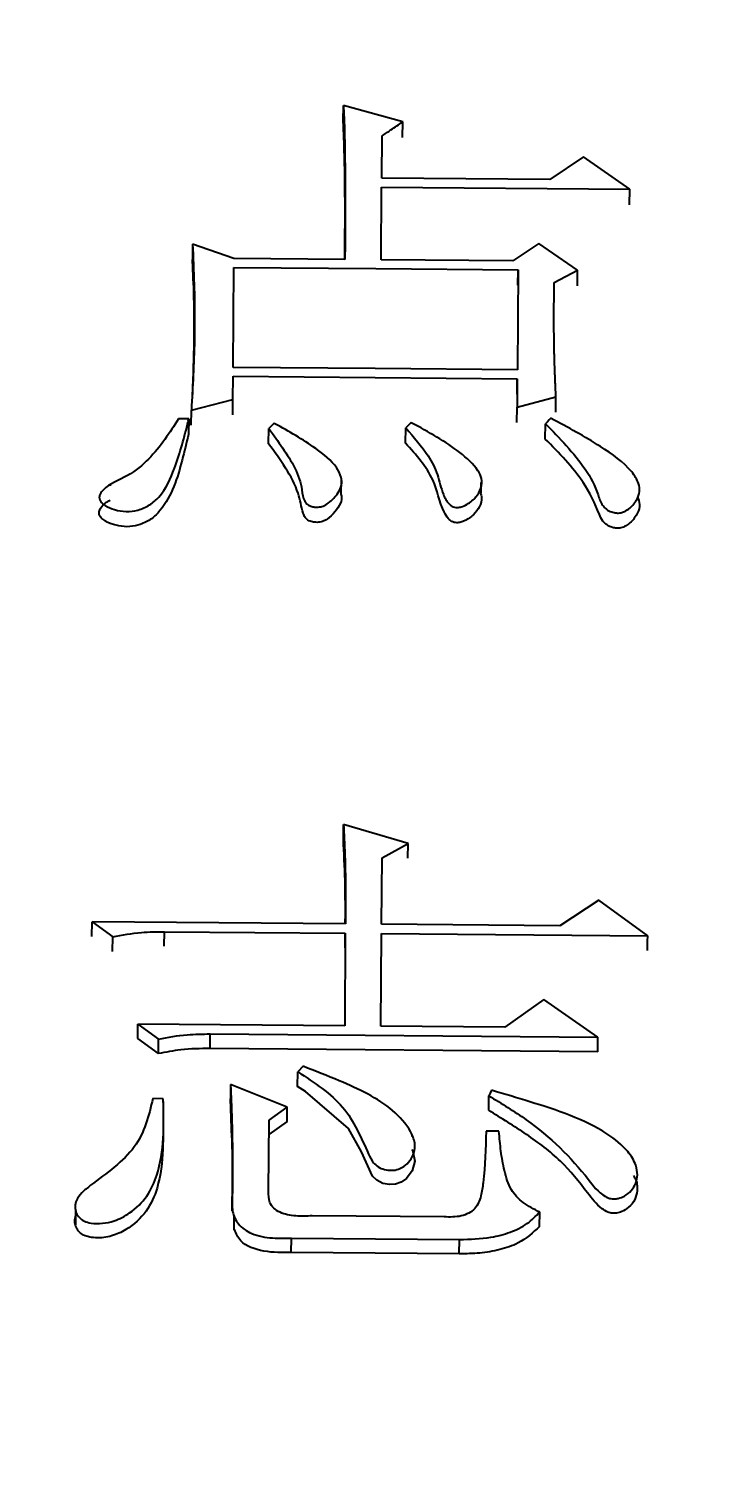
# Model space of a CAD drawing. Header units: millimetres. Extents: x 1726 to 4771, y 590 to 2743.
# Drawn here: x 2465.81 to 2468.71, y 2309.4 to 2315.47 of the extents above; entities that cross this region are included whole.
import ezdxf

# ---------------------------------------------------------------- set-up
doc = ezdxf.new("R2010")
doc.units = ezdxf.units.MM
doc.layers.add('AM_5', color=3, linetype='Continuous', lineweight=25)
doc.styles.add('SLDTEXTSTYLE1', font='txt.shx', dxfattribs={"width": 0.7, "bigfont": 'gbcbig.shx'})
doc.dimstyles.new('SLDDIMSTYLE12$0', dxfattribs={"dimtxt": 12, "dimasz": 10, "dimexe": 0, "dimexo": 0.0625, "dimgap": 0.875, "dimtad": 1, "dimdec": 1, "dimlfac": 1.8, "dimrnd": 1e-09, "dimzin": 12, "dimdsep": 46, "dimtxsty": 'SLDTEXTSTYLE1', "dimcen": 0.09, "dimdle": 8.16, "dimclrd": 3, "dimclre": 3, "dimadec": 0, "dimazin": 3, "dimtfac": 1, "dimtdec": 1, "dimtofl": 0, "dimtmove": 0, "dimatfit": 3, "dimfxl": 0, "dimfrac": 2, "dimtolj": 1, "dimlwd": 5, "dimlwe": 5, "dimarcsym": 0})

# ---------------------------------------------------------------- blocks, each defined once
blk = doc.blocks.new('*D50')
at = {"layer": 'AM_5', "color": 3, "lineweight": 5, "transparency": 16777216}
blk.add_line((2709.5179, 2483.6796), (2315.1182, 2483.6796), dxfattribs=at)
at = {"layer": 'AM_5', "color": 3, "linetype": 'Continuous', "lineweight": 5, "transparency": 16777216}
for p, q in [((2315.1182, 2473.6796), (2315.1182, 2159.8939)), ((2721.1936, 2149.8939), (2315.1182, 2149.8939))]:
    blk.add_line(p, q, dxfattribs=at)
at = {"layer": 'AM_5', "color": 3, "transparency": 16777216}
for points in [[(2313.4515, 2473.6796), (2316.7848, 2473.6796), (2315.1182, 2483.6796)], [(2313.4515, 2159.8939), (2316.7848, 2159.8939), (2315.1182, 2149.8939)]]:
    blk.add_solid(points, dxfattribs=at)
at = {"layer": 'Defpoints', "color": 0, "transparency": 16777216}
for p in [(2709.5804, 2483.6796), (2315.1182, 2149.8939), (2721.2561, 2149.8939)]:
    blk.add_point(p, dxfattribs=at)
at = {"layer": 'AM_5', "color": 0, "transparency": 16777216, "insert": (2300.5289, 2316.7867), "char_height": 12, "attachment_point": 5, "rotation": 90, "style": 'SLDTEXTSTYLE1'}
blk.add_mtext('\\A1;{\\H2.28571x;335}', dxfattribs=at)

msp = doc.modelspace()

# ---------------------------------------------------------------- linework, layer by layer
at = {"color": 7, "linetype": 'Continuous', "lineweight": 25}
for p, q in [((2467.1273, 2315.0844), (2467.1279, 2315.1502)), ((2467.3762, 2315.0818), (2467.1279, 2315.1502)), ((2467.3756, 2315.0163), (2467.3762, 2315.0818)), ((2467.288, 2314.8461), (2467.2893, 2315.0235)), ((2468.1324, 2314.9353), (2467.9911, 2314.8403)), ((2468.3262, 2314.8005), (2468.1324, 2314.9353)), ((2467.9911, 2314.8403), (2467.288, 2314.8461)), ((2467.2856, 2314.5049), (2467.2878, 2314.8091)), ((2467.2878, 2314.8091), (2468.3262, 2314.8005)), ((2468.3255, 2314.7353), (2468.3262, 2314.8005)), ((2466.4964, 2314.5709), (2466.4958, 2314.5058)), ((2466.6691, 2314.51), (2466.4964, 2314.5709)), ((2467.946, 2314.5737), (2467.8373, 2314.5003)), ((2468.1074, 2314.4608), (2467.946, 2314.5737)), ((2466.4998, 2314.3988), (2466.4958, 2314.5058)), ((2466.6658, 2314.0548), (2466.6688, 2314.4728)), ((2467.1342, 2314.5061), (2466.6691, 2314.51)), ((2467.8373, 2314.5003), (2467.2856, 2314.5049)), ((2467.8587, 2314.4629), (2467.8557, 2314.0449)), ((2467.858, 2314.3981), (2467.8587, 2314.4629)), ((2468.0097, 2314.4095), (2468.1074, 2314.4608)), ((2468.1068, 2314.3961), (2468.1074, 2314.4608)), ((2466.6649, 2313.9199), (2466.6656, 2314.0173)), ((2467.8554, 2314.0074), (2467.8546, 2313.8875)), ((2467.8548, 2313.9432), (2467.8554, 2314.0074)), ((2466.4915, 2313.8763), (2466.6649, 2313.9199)), ((2466.6642, 2313.8558), (2466.6649, 2313.9199)), ((2467.8546, 2313.8875), (2468.0172, 2313.9311)), ((2468.0165, 2313.867), (2468.0172, 2313.9311)), ((2466.4908, 2313.8122), (2466.4915, 2313.8763)), ((2467.8539, 2313.8234), (2467.8546, 2313.8875)), ((2466.4804, 2313.8388), (2466.4372, 2313.8392)), ((2466.4804, 2313.8388), (2466.4798, 2313.7748)), ((2466.8148, 2313.7344), (2466.8155, 2313.7985)), ((2467.3882, 2313.7371), (2467.3888, 2313.8013)), ((2467.9725, 2313.7548), (2467.9732, 2313.819)), ((2466.1513, 2313.5637), (2466.1512, 2313.5593)), ((2467.1188, 2313.523), (2467.1195, 2313.587)), ((2467.7038, 2313.5294), (2467.7043, 2313.5729)), ((2467.7044, 2313.5915), (2467.7045, 2313.5935)), ((2468.3597, 2313.5742), (2468.3597, 2313.5771)), ((2467.1276, 2312.0801), (2467.1282, 2312.142)), ((2467.3981, 2312.0629), (2467.1282, 2312.142)), ((2467.2895, 2312.0022), (2467.3981, 2312.0629)), ((2467.3974, 2312.0011), (2467.3981, 2312.0629)), ((2467.2875, 2311.7245), (2467.2895, 2312.0022)), ((2468.1969, 2311.8251), (2468.0338, 2311.7183)), ((2468.4013, 2311.6766), (2468.1969, 2311.8251)), ((2466.0753, 2311.6732), (2466.076, 2311.7346)), ((2466.076, 2311.7346), (2466.1621, 2311.672)), ((2467.136, 2311.7258), (2466.076, 2311.7346)), ((2466.1614, 2311.6107), (2466.1621, 2311.672)), ((2466.3779, 2311.6321), (2466.3785, 2311.6934)), ((2466.3785, 2311.6934), (2467.1357, 2311.6871)), ((2467.1357, 2311.6871), (2467.133, 2311.2997)), ((2467.1351, 2311.6258), (2467.1357, 2311.6871)), ((2467.2844, 2311.2984), (2467.2872, 2311.6859)), ((2467.2872, 2311.6859), (2468.4013, 2311.6766)), ((2468.0338, 2311.7183), (2467.2875, 2311.7245)), ((2467.9667, 2311.4092), (2467.8036, 2311.2941)), ((2468.1927, 2311.252), (2467.9667, 2311.4092)), ((2466.267, 2311.246), (2466.2676, 2311.3069)), ((2466.2676, 2311.3069), (2466.3537, 2311.244)), ((2467.133, 2311.2997), (2466.2676, 2311.3069)), ((2466.3531, 2311.1832), (2466.267, 2311.246)), ((2466.3531, 2311.1832), (2466.3537, 2311.244)), ((2466.5696, 2311.2047), (2466.5702, 2311.2655)), ((2466.5702, 2311.2655), (2468.1927, 2311.252)), ((2467.8036, 2311.2941), (2467.2844, 2311.2984)), ((2468.1921, 2311.1912), (2468.1927, 2311.252)), ((2468.1921, 2311.1912), (2466.5696, 2311.2047)), ((2466.9587, 2311.13), (2466.9368, 2311.1068)), ((2466.9362, 2311.0461), (2466.9368, 2311.1068)), ((2466.6552, 2311.0546), (2466.6546, 2310.9941)), ((2466.8925, 2310.9591), (2466.6552, 2311.0546)), ((2467.736, 2310.9461), (2467.7366, 2311.0066)), ((2466.3735, 2310.9946), (2466.3301, 2310.995)), ((2466.3734, 2310.9832), (2466.3729, 2310.9341)), ((2466.66, 2310.8304), (2466.6546, 2310.9941)), ((2466.8164, 2310.9051), (2466.8925, 2310.9591)), ((2466.8919, 2310.8987), (2466.8925, 2310.9591)), ((2466.8143, 2310.6079), (2466.8164, 2310.9051)), ((2466.8919, 2310.8987), (2466.8158, 2310.8447)), ((2467.4155, 2310.837), (2467.4156, 2310.8429)), ((2467.7788, 2310.858), (2467.7248, 2310.8585)), ((2468.344, 2310.7284), (2468.3441, 2310.7337)), ((2466.6621, 2310.5257), (2466.6627, 2310.5856)), ((2466.0064, 2310.5267), (2466.0058, 2310.4665)), ((2466.6621, 2310.5257), (2466.6621, 2310.5439)), ((2467.9489, 2310.4602), (2467.9495, 2310.52)), ((2466.669, 2310.5062), (2466.6684, 2310.446)), ((2467.5491, 2310.4998), (2466.9974, 2310.5044)), ((2466.9096, 2310.3512), (2466.9102, 2310.4109)), ((2466.9102, 2310.4109), (2467.6133, 2310.4051)), ((2467.6127, 2310.3454), (2467.6133, 2310.4051)), ((2467.6127, 2310.3454), (2466.9096, 2310.3512))]:
    msp.add_line(p, q, dxfattribs=at)
at = {"color": 7, "linetype": 'Continuous', "lineweight": 25, "flags": 128}
for points in [[(2466.6688, 2314.4728), (2467.2637, 2314.4678), (2467.8587, 2314.4629)], [(2467.8557, 2314.0449), (2467.2608, 2314.0498), (2466.6658, 2314.0548)], [(2466.6656, 2314.0173), (2467.2605, 2314.0124), (2467.8554, 2314.0074)], [(2466.8372, 2313.8208), (2466.8264, 2313.8097), (2466.8155, 2313.7985)], [(2467.4106, 2313.8236), (2467.3997, 2313.8124), (2467.3888, 2313.8012)], [(2467.9949, 2313.8413), (2467.9894, 2313.8356), (2467.9813, 2313.8273), (2467.9731, 2313.819)], [(2468.4007, 2311.6153), (2468.4009, 2311.6308), (2468.4011, 2311.6537), (2468.4013, 2311.6766)], [(2467.4135, 2310.7817), (2467.4188, 2310.773), (2467.4263, 2310.733), (2467.416, 2310.6932), (2467.3918, 2310.6608), (2467.3692, 2310.6446), (2467.3458, 2310.6365), (2467.3203, 2310.635), (2467.2932, 2310.6401), (2467.2672, 2310.6532), (2467.2499, 2310.6707), (2467.2039, 2310.7727), (2467.149, 2310.8703), (2466.9689, 2311.0252), (2466.9362, 2311.0461), (2466.9362, 2311.0461)], [(2467.7476, 2311.03), (2467.7421, 2311.0183), (2467.7366, 2311.0066)]]:
    msp.add_lwpolyline(points, dxfattribs=at)
at = {"color": 7, "linetype": 'Continuous', "lineweight": 25}
for points, knots in [([(2467.1279, 2315.1502), (2467.1282, 2315.1456), (2467.1286, 2315.1362), (2467.1292, 2315.1245), (2467.1298, 2315.1128), (2467.1302, 2315.1035), (2467.1308, 2315.0918), (2467.1312, 2315.0824), (2467.1315, 2315.073), (2467.1318, 2315.0637), (2467.1321, 2315.0543), (2467.1324, 2315.0379), (2467.1333, 2314.9887), (2467.1343, 2314.9231), (2467.135, 2314.8479), (2467.1349, 2314.8009), (2467.135, 2314.768), (2467.135, 2314.7515), (2467.135, 2314.7421), (2467.135, 2314.7327), (2467.135, 2314.7233), (2467.135, 2314.7115), (2467.1349, 2314.7021), (2467.1349, 2314.6903), (2467.1349, 2314.6809), (2467.1349, 2314.6715), (2467.1349, 2314.6621), (2467.1348, 2314.6527), (2467.1348, 2314.6409), (2467.1348, 2314.6315), (2467.1347, 2314.6197), (2467.1347, 2314.6102), (2467.1346, 2314.6008), (2467.1346, 2314.5914), (2467.1346, 2314.5819), (2467.1345, 2314.5725), (2467.1345, 2314.5654), (2467.1345, 2314.5595), (2467.1344, 2314.5536), (2467.1344, 2314.5489), (2467.1344, 2314.543), (2467.1343, 2314.5383), (2467.1343, 2314.5324), (2467.1343, 2314.5277), (2467.1343, 2314.523), (2467.1342, 2314.5162), (2467.1342, 2314.5106), (2467.1342, 2314.5061)], [0, 0, 0, 0, 0.021887, 0.043773, 0.054717, 0.076603, 0.087547, 0.109433, 0.120377, 0.13132, 0.153207, 0.16415, 0.207923, 0.383017, 0.470564, 0.558111, 0.601884, 0.623771, 0.634714, 0.645657, 0.667544, 0.678487, 0.700374, 0.711317, 0.733204, 0.744147, 0.755091, 0.776977, 0.787921, 0.809807, 0.820751, 0.842637, 0.853581, 0.864524, 0.886411, 0.897354, 0.908297, 0.919241, 0.924712, 0.935656, 0.941127, 0.952071, 0.957542, 0.968486, 0.973957, 0.979429, 1, 1, 1, 1]), ([(2467.1338, 2314.5061), (2467.134, 2314.5599), (2467.1344, 2314.6224), (2467.1343, 2314.7196), (2467.1347, 2314.8589), (2467.1304, 2314.989), (2467.1273, 2315.0844)], [0, 0, 0, 0, 0.2778779, 0.3230049, 0.503513, 1, 1, 1, 1]), ([(2467.2893, 2315.0235), (2467.3017, 2315.0318), (2467.3224, 2315.0457), (2467.3514, 2315.0652), (2467.3679, 2315.0763), (2467.3762, 2315.0818)], [0, 0, 0, 0, 0.428366, 0.714182, 1, 1, 1, 1]), ([(2466.4964, 2314.5709), (2466.4988, 2314.5145), (2466.5015, 2314.451), (2466.5037, 2314.3733), (2466.5051, 2314.2955), (2466.5056, 2314.1277), (2466.497, 2313.9735), (2466.4915, 2313.8763)], [0, 0, 0, 0, 0.244734, 0.275325, 0.336506, 0.581246, 1, 1, 1, 1]), ([(2466.4997, 2314.4022), (2466.5013, 2314.3225), (2466.5036, 2314.2024), (2466.4986, 2314.0346), (2466.496, 2313.9646), (2466.4948, 2313.9367), (2466.4946, 2313.9314), (2466.4945, 2313.9294), (2466.4945, 2313.9291), (2466.4945, 2313.929)], [0, 0, 0, 0, 0.541682, 0.8166, 0.931985, 0.970472, 0.991171, 0.996974, 1, 1, 1, 1]), ([(2468.0172, 2313.9311), (2468.0166, 2313.9443), (2468.0157, 2313.9639), (2468.0148, 2313.9853), (2468.0143, 2313.9967), (2468.0141, 2314.0033), (2468.0137, 2314.0115), (2468.0135, 2314.018), (2468.0132, 2314.0262), (2468.0129, 2314.0328), (2468.0126, 2314.041), (2468.0124, 2314.0475), (2468.0121, 2314.0557), (2468.0119, 2314.0623), (2468.0116, 2314.0705), (2468.0114, 2314.0787), (2468.0111, 2314.0868), (2468.0109, 2314.095), (2468.0107, 2314.1032), (2468.0104, 2314.113), (2468.0102, 2314.1229), (2468.01, 2314.131), (2468.0099, 2314.1392), (2468.0097, 2314.1507), (2468.0095, 2314.1638), (2468.0094, 2314.1752), (2468.0093, 2314.1834), (2468.0092, 2314.1899), (2468.0091, 2314.1981), (2468.0091, 2314.2047), (2468.009, 2314.2128), (2468.009, 2314.2194), (2468.009, 2314.2275), (2468.0089, 2314.2357), (2468.0089, 2314.2439), (2468.0089, 2314.2521), (2468.0089, 2314.2586), (2468.0089, 2314.2668), (2468.0089, 2314.2733), (2468.0089, 2314.2815), (2468.009, 2314.288), (2468.009, 2314.2962), (2468.009, 2314.3027), (2468.009, 2314.3109), (2468.0091, 2314.3174), (2468.0091, 2314.3255), (2468.0092, 2314.3321), (2468.0092, 2314.3402), (2468.0092, 2314.3468), (2468.0093, 2314.3549), (2468.0094, 2314.3614), (2468.0094, 2314.3696), (2468.0095, 2314.3761), (2468.0095, 2314.3843), (2468.0096, 2314.3908), (2468.0096, 2314.3998), (2468.0097, 2314.4055), (2468.0097, 2314.4095)], [0, 0, 0, 0, 0.082056, 0.1230839, 0.1333409, 0.1538549, 0.1641119, 0.1846259, 0.1948829, 0.2153969, 0.2256539, 0.2461679, 0.2564249, 0.2769389, 0.2871959, 0.3077099, 0.3282239, 0.3384809, 0.3589949, 0.3795089, 0.4000229, 0.4205369, 0.4307939, 0.4513079, 0.4923359, 0.5128499, 0.5231069, 0.5436209, 0.5538779, 0.5743919, 0.5846489, 0.6051629, 0.6154199, 0.6359339, 0.6564479, 0.6667049, 0.6872189, 0.6974759, 0.7179899, 0.7282469, 0.7487608, 0.7590178, 0.7795318, 0.7897888, 0.8103028, 0.8205598, 0.8410738, 0.8513308, 0.8718448, 0.8821018, 0.9026158, 0.9128728, 0.9333868, 0.9436438, 0.9641578, 0.9744148, 1, 1, 1, 1]), ([(2466.4373, 2313.8391), (2466.4, 2313.781), (2466.3441, 2313.6936), (2466.2295, 2313.5968), (2466.14, 2313.5655), (2466.1098, 2313.5272), (2466.1052, 2313.512), (2466.1068, 2313.4998), (2466.115, 2313.4873), (2466.1353, 2313.472), (2466.1705, 2313.4577), (2466.2181, 2313.4492), (2466.2704, 2313.456), (2466.3185, 2313.4776), (2466.3811, 2313.5333), (2466.4321, 2313.6559), (2466.4634, 2313.7664), (2466.4797, 2313.8358), (2466.4804, 2313.8388)], [0, 0, 0, 0, 0.1930812, 0.2901568, 0.3867544, 0.4079782, 0.4214469, 0.4325975, 0.4437544, 0.4622043, 0.496546, 0.5338287, 0.5720704, 0.6152668, 0.6592885, 0.7890274, 0.9907551, 1, 1, 1, 1]), ([(2466.8155, 2313.7985), (2466.8351, 2313.7718), (2466.894, 2313.6913), (2466.9536, 2313.5897), (2466.9574, 2313.5048), (2466.9739, 2313.4826), (2466.9875, 2313.4746), (2467.0041, 2313.4701), (2467.023, 2313.4693), (2467.0449, 2313.4741), (2467.0766, 2313.4932), (2467.103, 2313.5236), (2467.1223, 2313.5613), (2467.1196, 2313.5985), (2467.0909, 2313.6552), (2466.9932, 2313.7321), (2466.8993, 2313.7876), (2466.8384, 2313.8202), (2466.8372, 2313.8208)], [0, 0, 0, 0, 0.107766, 0.324959, 0.382514, 0.397632, 0.412828, 0.427374, 0.444539, 0.463227, 0.487605, 0.551575, 0.589695, 0.627994, 0.678884, 0.799951, 0.99622, 1, 1, 1, 1]), ([(2467.3889, 2313.8012), (2467.4221, 2313.7632), (2467.4758, 2313.7017), (2467.5258, 2313.6058), (2467.538, 2313.5358), (2467.5605, 2313.4907), (2467.5802, 2313.4745), (2467.5924, 2313.4691), (2467.6059, 2313.4678), (2467.6246, 2313.4713), (2467.6529, 2313.4848), (2467.6849, 2313.5106), (2467.7054, 2313.5489), (2467.7093, 2313.5883), (2467.6818, 2313.642), (2467.6161, 2313.7006), (2467.519, 2313.7651), (2467.4478, 2313.804), (2467.4109, 2313.8234), (2467.4106, 2313.8236)], [0, 0, 0, 0, 0.157954, 0.255242, 0.35249, 0.401724, 0.417192, 0.427834, 0.438557, 0.45242, 0.478029, 0.52635, 0.573066, 0.619079, 0.658607, 0.768684, 0.881292, 0.999134, 1, 1, 1, 1]), ([(2467.9732, 2313.819), (2468.0027, 2313.7887), (2468.0918, 2313.6975), (2468.1794, 2313.5833), (2468.2042, 2313.4843), (2468.2276, 2313.4604), (2468.2485, 2313.4494), (2468.2697, 2313.4447), (2468.2885, 2313.4454), (2468.3082, 2313.4522), (2468.3335, 2313.4702), (2468.356, 2313.4989), (2468.37, 2313.535), (2468.3637, 2313.5759), (2468.3174, 2313.6463), (2468.1888, 2313.7373), (2468.0677, 2313.8042), (2467.9956, 2313.8409), (2467.9949, 2313.8413)], [0, 0, 0, 0, 0.1132219, 0.3413274, 0.3875661, 0.4080953, 0.4286483, 0.4446247, 0.4578444, 0.4710634, 0.4935108, 0.5362108, 0.570053, 0.6040972, 0.6562902, 0.8015681, 0.9979777, 1, 1, 1, 1]), ([(2466.4798, 2313.7747), (2466.4707, 2313.7387), (2466.4434, 2313.6302), (2466.4079, 2313.5031), (2466.3266, 2313.4196), (2466.2816, 2313.3967), (2466.2333, 2313.3862), (2466.1868, 2313.3898), (2466.1501, 2313.4014), (2466.1248, 2313.4151), (2466.1111, 2313.4272), (2466.1051, 2313.4396), (2466.1052, 2313.4528), (2466.113, 2313.4698), (2466.1287, 2313.4866), (2466.1446, 2313.4952), (2466.1513, 2313.4988)], [0, 0, 0, 0, 0.171735, 0.517095, 0.584316, 0.651711, 0.706237, 0.760882, 0.815327, 0.845704, 0.870804, 0.888238, 0.905671, 0.930918, 0.970652, 1, 1, 1, 1]), ([(2467.1177, 2313.5226), (2467.1184, 2313.5205), (2467.1222, 2313.5086), (2467.116, 2313.4819), (2467.093, 2313.4499), (2467.0675, 2313.4235), (2467.0408, 2313.4092), (2467.0188, 2313.4053), (2466.9973, 2313.4074), (2466.9792, 2313.4143), (2466.9656, 2313.4273), (2466.952, 2313.4658), (2466.941, 2313.5377), (2466.8877, 2313.6352), (2466.8393, 2313.7011), (2466.8148, 2313.7344)], [0, 0, 0, 0, 0.012521, 0.06902, 0.147094, 0.220348, 0.253574, 0.287141, 0.316692, 0.346726, 0.37283, 0.408178, 0.569755, 0.78297, 1, 1, 1, 1]), ([(2467.7021, 2313.5291), (2467.7039, 2313.5227), (2467.7092, 2313.5036), (2467.6987, 2313.471), (2467.6742, 2313.437), (2467.6443, 2313.4165), (2467.6195, 2313.4067), (2467.6045, 2313.404), (2467.5912, 2313.4057), (2467.5787, 2313.4113), (2467.5624, 2313.4253), (2467.5293, 2313.4827), (2467.5171, 2313.5697), (2467.4537, 2313.6643), (2467.4102, 2313.7127), (2467.3882, 2313.7371)], [0, 0, 0, 0, 0.036113, 0.10713, 0.179627, 0.250027, 0.274167, 0.298513, 0.314494, 0.330437, 0.358996, 0.41671, 0.673738, 0.835248, 1, 1, 1, 1]), ([(2468.3584, 2313.5128), (2468.3623, 2313.5024), (2468.3705, 2313.4802), (2468.3594, 2313.4408), (2468.3368, 2313.4104), (2468.3105, 2313.3903), (2468.2908, 2313.382), (2468.2706, 2313.381), (2468.2506, 2313.3849), (2468.2303, 2313.3945), (2468.2097, 2313.4129), (2468.1847, 2313.4759), (2468.143, 2313.5648), (2468.0585, 2313.6675), (2468.0013, 2313.7256), (2467.9725, 2313.7548)], [0, 0, 0, 0, 0.052139, 0.111206, 0.190503, 0.220302, 0.250413, 0.272545, 0.294562, 0.327179, 0.36017, 0.410437, 0.643972, 0.821049, 1, 1, 1, 1]), ([(2467.1282, 2312.142), (2467.1283, 2312.1395), (2467.1286, 2312.1344), (2467.1289, 2312.1269), (2467.1293, 2312.1193), (2467.1297, 2312.1117), (2467.13, 2312.1054), (2467.1303, 2312.0991), (2467.1306, 2312.0928), (2467.1309, 2312.0852), (2467.1312, 2312.0789), (2467.1315, 2312.0726), (2467.1318, 2312.0663), (2467.1321, 2312.0587), (2467.1324, 2312.0524), (2467.1326, 2312.0461), (2467.1329, 2312.0397), (2467.1331, 2312.0334), (2467.1334, 2312.0271), (2467.1336, 2312.0208), (2467.1339, 2312.0132), (2467.1341, 2312.0069), (2467.1343, 2312.0006), (2467.1345, 2311.9942), (2467.1347, 2311.9879), (2467.1348, 2311.9816), (2467.135, 2311.9753), (2467.1352, 2311.9677), (2467.1353, 2311.9613), (2467.1354, 2311.955), (2467.1356, 2311.9487), (2467.1357, 2311.9424), (2467.1358, 2311.936), (2467.1359, 2311.9297), (2467.136, 2311.9221), (2467.136, 2311.9158), (2467.1361, 2311.9095), (2467.1362, 2311.9031), (2467.1362, 2311.8968), (2467.1363, 2311.8905), (2467.1363, 2311.8841), (2467.1364, 2311.8778), (2467.1364, 2311.8715), (2467.1364, 2311.8651), (2467.1364, 2311.8575), (2467.1365, 2311.8512), (2467.1365, 2311.8449), (2467.1365, 2311.8385), (2467.1365, 2311.8322), (2467.1365, 2311.8258), (2467.1364, 2311.8195), (2467.1364, 2311.8119), (2467.1364, 2311.8056), (2467.1364, 2311.7992), (2467.1364, 2311.7929), (2467.1363, 2311.7865), (2467.1363, 2311.7802), (2467.1363, 2311.7739), (2467.1363, 2311.7662), (2467.1362, 2311.7599), (2467.1362, 2311.7536), (2467.1361, 2311.7472), (2467.1361, 2311.7409), (2467.1361, 2311.7337), (2467.136, 2311.7291), (2467.136, 2311.7258)], [0, 0, 0, 0, 0.018243, 0.036487, 0.05473, 0.072974, 0.091217, 0.100339, 0.118582, 0.136826, 0.155069, 0.164191, 0.182434, 0.200678, 0.218921, 0.228043, 0.246286, 0.26453, 0.273652, 0.291895, 0.310138, 0.328382, 0.337504, 0.355747, 0.37399, 0.383112, 0.401356, 0.419599, 0.437843, 0.446964, 0.465208, 0.483451, 0.492573, 0.510816, 0.52906, 0.547303, 0.556425, 0.574668, 0.592912, 0.602033, 0.620277, 0.63852, 0.647642, 0.665886, 0.684129, 0.702372, 0.711494, 0.729738, 0.747981, 0.757103, 0.775346, 0.79359, 0.811833, 0.820955, 0.839198, 0.857442, 0.866563, 0.884807, 0.90305, 0.921294, 0.930415, 0.948659, 0.966902, 0.976024, 1, 1, 1, 1]), ([(2467.1356, 2311.7258), (2467.1357, 2311.7459), (2467.136, 2311.8066), (2467.135, 2311.9248), (2467.1303, 2312.0226), (2467.1276, 2312.0801)], [0, 0, 0, 0, 0.1698739, 0.5127136, 1, 1, 1, 1]), ([(2466.1621, 2311.672), (2466.2019, 2311.6794), (2466.2731, 2311.6926), (2466.3463, 2311.6932), (2466.3785, 2311.6934)], [0, 0, 0, 0, 0.558835, 1, 1, 1, 1]), ([(2466.3537, 2311.244), (2466.3935, 2311.2514), (2466.4647, 2311.2646), (2466.5379, 2311.2652), (2466.5702, 2311.2655)], [0, 0, 0, 0, 0.558835, 1, 1, 1, 1]), ([(2466.5696, 2311.2047), (2466.5285, 2311.2041), (2466.4553, 2311.203), (2466.3842, 2311.1892), (2466.3531, 2311.1832)], [0, 0, 0, 0, 0.561085, 1, 1, 1, 1]), ([(2466.9368, 2311.1068), (2467.0062, 2311.0614), (2467.1464, 2310.9698), (2467.2066, 2310.8177), (2467.248, 2310.7303), (2467.2727, 2310.708), (2467.2994, 2310.6973), (2467.329, 2310.6935), (2467.3577, 2310.6979), (2467.385, 2310.7125), (2467.4077, 2310.7357), (2467.4257, 2310.769), (2467.4294, 2310.8121), (2467.4024, 2310.8756), (2467.3106, 2310.9796), (2467.1414, 2311.0592), (2467.0093, 2311.1104), (2466.9587, 2311.13)], [0, 0, 0, 0, 0.175531, 0.354652, 0.388166, 0.407747, 0.427401, 0.446675, 0.466945, 0.484382, 0.511375, 0.539761, 0.574487, 0.616877, 0.705288, 0.887114, 1, 1, 1, 1]), ([(2466.6552, 2311.0546), (2466.6553, 2311.0519), (2466.6556, 2311.0463), (2466.6559, 2311.038), (2466.6563, 2311.0297), (2466.6566, 2311.0214), (2466.657, 2311.0131), (2466.6572, 2311.0061), (2466.6575, 2310.9992), (2466.6578, 2310.9923), (2466.6581, 2310.9839), (2466.6584, 2310.9756), (2466.6587, 2310.9687), (2466.659, 2310.9617), (2466.6592, 2310.9548), (2466.6595, 2310.9479), (2466.6597, 2310.9409), (2466.6599, 2310.934), (2466.6602, 2310.9257), (2466.6605, 2310.9173), (2466.6607, 2310.9104), (2466.6609, 2310.9035), (2466.6611, 2310.8965), (2466.6613, 2310.8882), (2466.6615, 2310.8812), (2466.6617, 2310.8715), (2466.6619, 2310.8618), (2466.6621, 2310.8507), (2466.6623, 2310.8437), (2466.6624, 2310.8368), (2466.6625, 2310.8298), (2466.6626, 2310.8229), (2466.6627, 2310.8159), (2466.6628, 2310.809), (2466.6629, 2310.8006), (2466.6629, 2310.7923), (2466.663, 2310.7853), (2466.663, 2310.7784), (2466.6631, 2310.7714), (2466.6631, 2310.7631), (2466.6632, 2310.7561), (2466.6632, 2310.7492), (2466.6632, 2310.7422), (2466.6632, 2310.7339), (2466.6632, 2310.7269), (2466.6632, 2310.72), (2466.6632, 2310.713), (2466.6632, 2310.7046), (2466.6632, 2310.6977), (2466.6632, 2310.6907), (2466.6632, 2310.6838), (2466.6631, 2310.6754), (2466.6631, 2310.6684), (2466.6631, 2310.6615), (2466.6631, 2310.6545), (2466.663, 2310.6462), (2466.663, 2310.6392), (2466.6629, 2310.6322), (2466.6629, 2310.6253), (2466.6629, 2310.6169), (2466.6628, 2310.6099), (2466.6628, 2310.603), (2466.6627, 2310.5953), (2466.6627, 2310.5891), (2466.6627, 2310.5856)], [0, 0, 0, 0, 0.017781, 0.035561, 0.053342, 0.071122, 0.088903, 0.106683, 0.115574, 0.133354, 0.151135, 0.168916, 0.186696, 0.195586, 0.213367, 0.231148, 0.240038, 0.257818, 0.275599, 0.29338, 0.31116, 0.320051, 0.337831, 0.355612, 0.373392, 0.382283, 0.417844, 0.435624, 0.453405, 0.462295, 0.480076, 0.497857, 0.506747, 0.524527, 0.542308, 0.560089, 0.577869, 0.586759, 0.60454, 0.622321, 0.640101, 0.648992, 0.666772, 0.684553, 0.702333, 0.711224, 0.729004, 0.746785, 0.764565, 0.773456, 0.791236, 0.809017, 0.826797, 0.835688, 0.853468, 0.871249, 0.889029, 0.89792, 0.9157, 0.933481, 0.951262, 0.960152, 0.977932, 1, 1, 1, 1]), ([(2467.7366, 2311.0066), (2467.7899, 2310.9741), (2467.9513, 2310.8759), (2468.1036, 2310.7273), (2468.1969, 2310.5979), (2468.2417, 2310.5768), (2468.2608, 2310.5742), (2468.282, 2310.5772), (2468.3081, 2310.5882), (2468.3346, 2310.6098), (2468.3536, 2310.6407), (2468.3602, 2310.6773), (2468.3521, 2310.7239), (2468.313, 2310.7864), (2468.1768, 2310.896), (2467.9674, 2310.9639), (2467.8013, 2311.0142), (2467.7478, 2311.0299), (2467.7476, 2311.03)], [0, 0, 0, 0, 0.116248, 0.351545, 0.417546, 0.429975, 0.440278, 0.450547, 0.466965, 0.490882, 0.515264, 0.540739, 0.570383, 0.616277, 0.689853, 0.900941, 0.999644, 1, 1, 1, 1]), ([(2466.3301, 2310.995), (2466.313, 2310.9236), (2466.2784, 2310.7792), (2466.1203, 2310.673), (2466.0335, 2310.6032), (2466.0093, 2310.5728), (2466.0025, 2310.543), (2466.0075, 2310.5178), (2466.021, 2310.4963), (2466.043, 2310.4808), (2466.077, 2310.4718), (2466.1202, 2310.4714), (2466.1772, 2310.4835), (2466.2447, 2310.5202), (2466.3108, 2310.5851), (2466.38, 2310.744), (2466.3763, 2310.8851), (2466.3736, 2310.992), (2466.3735, 2310.9946)], [0, 0, 0, 0, 0.166517, 0.336736, 0.370754, 0.398968, 0.419707, 0.44043, 0.457693, 0.475082, 0.493885, 0.523597, 0.555079, 0.603262, 0.6747, 0.747935, 0.993843, 1, 1, 1, 1]), ([(2468.3421, 2310.6727), (2468.3441, 2310.6697), (2468.3566, 2310.6505), (2468.3601, 2310.6146), (2468.3498, 2310.5713), (2468.3252, 2310.5411), (2468.2971, 2310.5229), (2468.2727, 2310.5153), (2468.2524, 2310.5145), (2468.2308, 2310.5205), (2468.1908, 2310.5463), (2468.1322, 2310.6232), (2468.0435, 2310.7374), (2467.8946, 2310.8473), (2467.7891, 2310.9131), (2467.736, 2310.9461)], [0, 0, 0, 0, 0.012711, 0.080324, 0.127788, 0.17548, 0.211325, 0.234089, 0.252365, 0.270687, 0.300514, 0.402659, 0.601538, 0.799472, 1, 1, 1, 1]), ([(2466.3729, 2310.9341), (2466.3734, 2310.8838), (2466.3744, 2310.7791), (2466.3599, 2310.6395), (2466.3091, 2310.5211), (2466.2361, 2310.4534), (2466.1589, 2310.4174), (2466.1019, 2310.4101), (2466.0599, 2310.4155), (2466.0341, 2310.4256), (2466.0157, 2310.4421), (2466.0051, 2310.4636), (2466.0019, 2310.4887), (2466.0084, 2310.5049), (2466.0118, 2310.5133)], [0, 0, 0, 0, 0.1963372, 0.4088169, 0.54231, 0.6765889, 0.7465627, 0.8170978, 0.8510347, 0.8775709, 0.9042683, 0.9348162, 0.9657977, 1, 1, 1, 1]), ([(2466.6604, 2310.8312), (2466.6605, 2310.8248), (2466.6613, 2310.7951), (2466.6624, 2310.7154), (2466.6625, 2310.6445), (2466.6624, 2310.591), (2466.6623, 2310.5604), (2466.6622, 2310.5422)], [0, 0, 0, 0, 0.104936, 0.48485, 0.746925, 0.849905, 1, 1, 1, 1]), ([(2467.7248, 2310.8585), (2467.723, 2310.7863), (2467.7207, 2310.6955), (2467.7048, 2310.5874), (2467.6852, 2310.5313), (2467.6207, 2310.498), (2467.5733, 2310.4992), (2467.5491, 2310.4998)], [0, 0, 0, 0, 0.490042, 0.617207, 0.745492, 0.869777, 1, 1, 1, 1]), ([(2467.9495, 2310.52), (2467.9253, 2310.5323), (2467.8777, 2310.5564), (2467.8218, 2310.6165), (2467.8006, 2310.6934), (2467.7858, 2310.7754), (2467.7812, 2310.8305), (2467.7788, 2310.858)], [0, 0, 0, 0, 0.1777081, 0.35, 0.5672223, 0.7837017, 1, 1, 1, 1]), ([(2466.6627, 2310.5856), (2466.6614, 2310.567), (2466.659, 2310.5298), (2466.6789, 2310.4734), (2466.7364, 2310.4278), (2466.8201, 2310.4092), (2466.88, 2310.4103), (2466.9102, 2310.4109)], [0, 0, 0, 0, 0.177715, 0.356357, 0.541048, 0.768767, 1, 1, 1, 1]), ([(2466.9974, 2310.5044), (2466.9744, 2310.5034), (2466.9287, 2310.5015), (2466.8706, 2310.5119), (2466.8346, 2310.5354), (2466.8139, 2310.5664), (2466.8141, 2310.5916), (2466.8143, 2310.6079)], [0, 0, 0, 0, 0.261231, 0.519065, 0.649006, 0.774533, 1, 1, 1, 1]), ([(2467.6133, 2310.4051), (2467.6577, 2310.4064), (2467.7305, 2310.4084), (2467.8263, 2310.4336), (2467.8987, 2310.4684), (2467.9327, 2310.503), (2467.9495, 2310.52)], [0, 0, 0, 0, 0.347259, 0.569852, 0.787887, 1, 1, 1, 1]), ([(2467.9489, 2310.4602), (2467.9211, 2310.4346), (2467.8746, 2310.3917), (2467.7821, 2310.361), (2467.6987, 2310.3466), (2467.6414, 2310.3458), (2467.6127, 2310.3454)], [0, 0, 0, 0, 0.329057, 0.550037, 0.774412, 1, 1, 1, 1]), ([(2466.9096, 2310.3512), (2466.8716, 2310.3506), (2466.7971, 2310.3493), (2466.6974, 2310.3845), (2466.6785, 2310.4302), (2466.6716, 2310.4471)], [0, 0, 0, 0, 0.396236, 0.777186, 1, 1, 1, 1])]:
    msp.add_open_spline(points, degree=3, knots=knots, dxfattribs=at)

# ---------------------------------------------------------------- dimensions: what is measured, and where the dimension line sits
at = {"layer": 'AM_5'}
dim = msp.add_linear_dim(base=(2315.1182, 2149.8939), p1=(2709.5804, 2483.6796), p2=(2721.2561, 2149.8939), angle=90, text='{\\H2.28571x;335}', dimstyle='SLDDIMSTYLE12$0', override={"dimlfac": 1}, dxfattribs=at)
dim.commit()
dim.dimension.update_dxf_attribs({"geometry": '*D50', "text_midpoint": (2300.5289, 2316.7867)})

doc.saveas('drawing.dxf')
